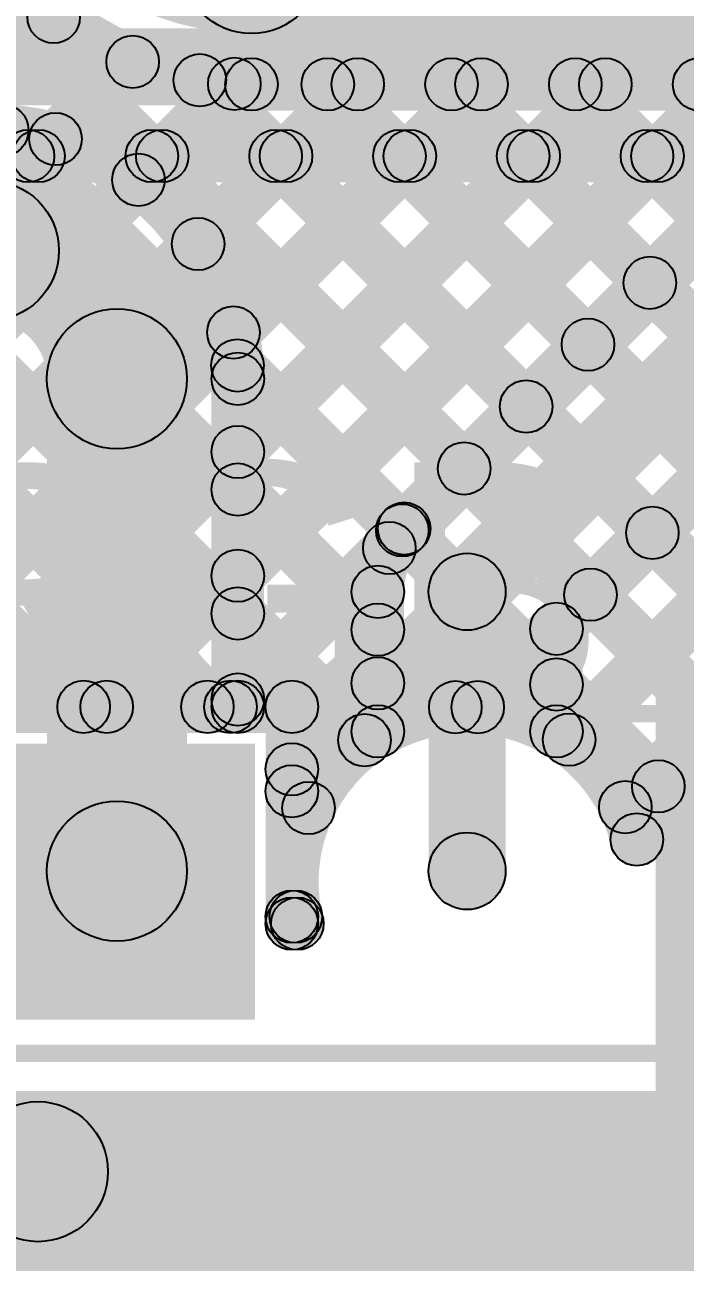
# Model space of a CAD drawing. Header units: millimetres. Extents: x 0 to 210, y 0 to 213.
# Drawn here: x 0.2253 to 0.4138, y -0.1094 to 0.2465 of the extents above; entities that cross this region are included whole.
import ezdxf

# ---------------------------------------------------------------- set-up
doc = ezdxf.new("R2010")
doc.units = ezdxf.units.MM
doc.header["$MEASUREMENT"] = 0
for name, color, linetype in [('BottomLayer', 5, 'Continuous'), ('BottomSolder', 6, 'Continuous'), ('PadHoleLayer', 156, 'Continuous'), ('TopLayer', 1, 'Continuous'), ('TopOverlay', 2, 'Continuous'), ('TopSolder', 216, 'Continuous')]:
    doc.layers.add(name, color=color, linetype=linetype)

# ---------------------------------------------------------------- blocks, each defined once
blk = doc.blocks.new('HDR_F_1X3_18')
at = {"layer": 'BottomLayer'}
blk.add_hatch(color=5, dxfattribs=at).paths.add_polyline_path([(-0.03543, 0.03543), (0.03543, 0.03543), (0.03543, -0.03543), (-0.03543, -0.03543)])
h = blk.add_hatch(color=5, dxfattribs=at)
edge = h.paths.add_edge_path()
edge.add_arc((0.1, 0), 0.03543, 0, 360)
h = blk.add_hatch(color=5, dxfattribs=at)
edge = h.paths.add_edge_path()
edge.add_arc((0.2, 0), 0.03543, 0, 360)
at = {"layer": 'BottomSolder'}
blk.add_hatch(color=6, dxfattribs=at).paths.add_polyline_path([(-0.03943, 0.03943), (0.03943, 0.03943), (0.03943, -0.03943), (-0.03943, -0.03943)])
h = blk.add_hatch(color=6, dxfattribs=at)
edge = h.paths.add_edge_path()
edge.add_arc((0.1, 0), 0.03943, 0, 360)
h = blk.add_hatch(color=6, dxfattribs=at)
edge = h.paths.add_edge_path()
edge.add_arc((0.2, 0), 0.03943, 0, 360)
at = {"layer": 'PadHoleLayer'}
h = blk.add_hatch(color=156, dxfattribs=at)
edge = h.paths.add_edge_path()
edge.add_arc((0, 0), 0.01772, 0, 360)
h = blk.add_hatch(color=156, dxfattribs=at)
edge = h.paths.add_edge_path()
edge.add_arc((0.1, 0), 0.01772, 0, 360)
h = blk.add_hatch(color=156, dxfattribs=at)
edge = h.paths.add_edge_path()
edge.add_arc((0.2, 0), 0.01772, 0, 360)
at = {"layer": 'TopLayer'}
blk.add_hatch(color=1, dxfattribs=at).paths.add_polyline_path([(-0.03543, 0.03543), (0.03543, 0.03543), (0.03543, -0.03543), (-0.03543, -0.03543)])
h = blk.add_hatch(color=1, dxfattribs=at)
edge = h.paths.add_edge_path()
edge.add_arc((0.1, 0), 0.03543, 0, 360)
h = blk.add_hatch(color=1, dxfattribs=at)
edge = h.paths.add_edge_path()
edge.add_arc((0.2, 0), 0.03543, 0, 360)
at = {"layer": 'TopOverlay'}
h = blk.add_hatch(color=2, dxfattribs=at)
edge = h.paths.add_edge_path()
edge.add_arc((-0.062, 0.048), 0.0025, 0, 360)
h = blk.add_hatch(color=2, dxfattribs=at)
edge = h.paths.add_edge_path()
edge.add_arc((-0.062, 0.048), 0.0025, 0, 360)
for points in [[(-0.062, 0.0455), (-0.062, 0.0505), (0.258, 0.0505), (0.258, 0.0455)], [(-0.0595, -0.049), (-0.0645, -0.049), (-0.0645, 0.048), (-0.0595, 0.048)], [(0.2605, -0.049), (0.2555, -0.049), (0.2555, 0.048), (0.2605, 0.048)], [(-0.062, -0.0515), (-0.062, -0.0465), (0.258, -0.0465), (0.258, -0.0515)]]:
    blk.add_hatch(color=2, dxfattribs=at).paths.add_polyline_path(points)
h = blk.add_hatch(color=2, dxfattribs=at)
edge = h.paths.add_edge_path()
edge.add_arc((0.258, 0.048), 0.0025, 0, 360)
h = blk.add_hatch(color=2, dxfattribs=at)
edge = h.paths.add_edge_path()
edge.add_arc((0.258, 0.048), 0.0025, 0, 360)
h = blk.add_hatch(color=2, dxfattribs=at)
edge = h.paths.add_edge_path()
edge.add_arc((-0.062, -0.049), 0.0025, 0, 360)
h = blk.add_hatch(color=2, dxfattribs=at)
edge = h.paths.add_edge_path()
edge.add_arc((-0.062, -0.049), 0.0025, 0, 360)
h = blk.add_hatch(color=2, dxfattribs=at)
edge = h.paths.add_edge_path()
edge.add_arc((0.258, -0.049), 0.0025, 0, 360)
h = blk.add_hatch(color=2, dxfattribs=at)
edge = h.paths.add_edge_path()
edge.add_arc((0.258, -0.049), 0.0025, 0, 360)
at = {"layer": 'TopSolder'}
blk.add_hatch(color=216, dxfattribs=at).paths.add_polyline_path([(-0.03943, 0.03943), (0.03943, 0.03943), (0.03943, -0.03943), (-0.03943, -0.03943)])
h = blk.add_hatch(color=216, dxfattribs=at)
edge = h.paths.add_edge_path()
edge.add_arc((0.1, 0), 0.03943, 0, 360)
h = blk.add_hatch(color=216, dxfattribs=at)
edge = h.paths.add_edge_path()
edge.add_arc((0.2, 0), 0.03943, 0, 360)
at = {"layer": 'TopOverlay'}
for centre in [(-0.062, 0.048), (-0.062, 0.048), (0.258, 0.048), (0.258, 0.048), (-0.062, -0.049), (-0.062, -0.049), (0.258, -0.049), (0.258, -0.049)]:
    blk.add_circle(centre, 0.0025, dxfattribs=at)

msp = doc.modelspace()

# ---------------------------------------------------------------- hatches: boundary and pattern name
at = {"layer": 'BottomLayer'}
for points in [[(0.38601, 0.03707), (0.3754, 0.04767), (0.82297, 0.49525), (0.83358, 0.48464)], [(0.40207, 0.01777), (0.39146, 0.02838), (0.82297, 0.45989), (0.83358, 0.44928)], [(0.007, 0.22353), (0.007, 0.24553), (0.439, 0.24553), (0.439, 0.22353)], [(0.35937, 0.07681), (0.34381, 0.09237), (0.49462, 0.24318), (0.51018, 0.22762)], [(0.3824, 0.06873), (0.37179, 0.07933), (0.5151, 0.22265), (0.52571, 0.21204)], [(0.05693, 0.20153), (0.05693, 0.21653), (0.439, 0.21653), (0.439, 0.20153)], [(0.07947, 0.20373), (0.09007, 0.21434), (0.24737, 0.05704), (0.23676, 0.04643)], [(0.09672, 0.06598), (0.08612, 0.07659), (0.22387, 0.21434), (0.23448, 0.20373)], [(0.09672, 0.06598), (0.08612, 0.07659), (0.22387, 0.21434), (0.23448, 0.20373)], [(0.11018, 0.04408), (0.09958, 0.05469), (0.25922, 0.21434), (0.26983, 0.20373)], [(0.11896, 0.01751), (0.10836, 0.02811), (0.29458, 0.21434), (0.30519, 0.20373)], [(0.12333, -0.01348), (0.11272, -0.00288), (0.32993, 0.21434), (0.34054, 0.20373)], [(0.11482, 0.20373), (0.12543, 0.21434), (0.28272, 0.05704), (0.27212, 0.04643)], [(0.15018, 0.20373), (0.16078, 0.21434), (0.32759, 0.04753), (0.31698, 0.03693)], [(0.18553, 0.20373), (0.19614, 0.21434), (0.3314, 0.07908), (0.32079, 0.06847)], [(0.2186, 0.04643), (0.20799, 0.05704), (0.36529, 0.21434), (0.3759, 0.20373)], [(0.22089, 0.20373), (0.23149, 0.21434), (0.33839, 0.10744), (0.32778, 0.09683)], [(0.25395, 0.04643), (0.24335, 0.05704), (0.40064, 0.21434), (0.41125, 0.20373)], [(0.25624, 0.20373), (0.26685, 0.21434), (0.35606, 0.12512), (0.34546, 0.11452)], [(0.2916, 0.20373), (0.3022, 0.21434), (0.37374, 0.1428), (0.36313, 0.1322)], [(0.32695, 0.20373), (0.33756, 0.21434), (0.39142, 0.16048), (0.38081, 0.14987)], [(0.33889, 0.09735), (0.32829, 0.10796), (0.43468, 0.21435), (0.44528, 0.20374)], [(0.36231, 0.20373), (0.37291, 0.21434), (0.4091, 0.17816), (0.39849, 0.16755)], [(0.39766, 0.20373), (0.40827, 0.21434), (0.42677, 0.19584), (0.41617, 0.18523)], [(0.3992, 0.09613), (0.4098, 0.10674), (0.4565, 0.06004), (0.4459, 0.04943)], [(0.28931, 0.04643), (0.2787, 0.05704), (0.32407, 0.10241), (0.33468, 0.0918)], [(0.38152, 0.07846), (0.39212, 0.08906), (0.42906, 0.05213), (0.41845, 0.04152)], [(0.33359, 0.04474), (0.31859, 0.04474), (0.31859, 0.08459), (0.33359, 0.08459)], [(0.36259, 0.00484), (0.34059, 0.00484), (0.34059, 0.08459), (0.36259, 0.08459)], [(0.38459, 0.04474), (0.36959, 0.04474), (0.36959, 0.07403), (0.38459, 0.07403)], [(0.30683, 0.0286), (0.29622, 0.0392), (0.32079, 0.06377), (0.3314, 0.05316)], [(0.37179, 0.05283), (0.3824, 0.06344), (0.4115, 0.03433), (0.40089, 0.02372)], [(0.20166, 0.04424), (0.20166, 0.05924), (0.30153, 0.05924), (0.30153, 0.04424)], [(0.40542, -0.08), (0.54821, -0.08), (0.54821, 0.0548), (0.40542, 0.0548)], [(0.30903, -0.00818), (0.29403, -0.00818), (0.29403, 0.05174), (0.30903, 0.05174)], [(0.29622, 0.02233), (0.30683, 0.03294), (0.31161, 0.02815), (0.30101, 0.01755)], [(-0.092, -0.10939), (0.601, -0.10939), (0.601, -0.058), (-0.092, -0.058)], [(0.12242, -0.101), (0.12242, -0.061), (0.229, -0.061), (0.229, -0.101)]]:
    msp.add_hatch(color=5, dxfattribs=at).paths.add_polyline_path(points)
h = msp.add_hatch(color=5, dxfattribs=at)
edge = h.paths.add_edge_path()
edge.add_arc((0.22619, 0.20903), 0.0075, 0, 360)
h = msp.add_hatch(color=5, dxfattribs=at)
edge = h.paths.add_edge_path()
edge.add_arc((0.22917, 0.20903), 0.0075, 0, 360)
h = msp.add_hatch(color=5, dxfattribs=at)
edge = h.paths.add_edge_path()
edge.add_arc((0.22917, 0.20903), 0.0075, 0, 360)
h = msp.add_hatch(color=5, dxfattribs=at)
edge = h.paths.add_edge_path()
edge.add_arc((0.26155, 0.20903), 0.0075, 0, 360)
h = msp.add_hatch(color=5, dxfattribs=at)
edge = h.paths.add_edge_path()
edge.add_arc((0.26453, 0.20903), 0.0075, 0, 360)
h = msp.add_hatch(color=5, dxfattribs=at)
edge = h.paths.add_edge_path()
edge.add_arc((0.2969, 0.20903), 0.0075, 0, 360)
h = msp.add_hatch(color=5, dxfattribs=at)
edge = h.paths.add_edge_path()
edge.add_arc((0.29988, 0.20903), 0.0075, 0, 360)
h = msp.add_hatch(color=5, dxfattribs=at)
edge = h.paths.add_edge_path()
edge.add_arc((0.33226, 0.20903), 0.0075, 0, 360)
h = msp.add_hatch(color=5, dxfattribs=at)
edge = h.paths.add_edge_path()
edge.add_arc((0.33524, 0.20903), 0.0075, 0, 360)
h = msp.add_hatch(color=5, dxfattribs=at)
edge = h.paths.add_edge_path()
edge.add_arc((0.36761, 0.20903), 0.0075, 0, 360)
h = msp.add_hatch(color=5, dxfattribs=at)
edge = h.paths.add_edge_path()
edge.add_arc((0.37059, 0.20903), 0.0075, 0, 360)
h = msp.add_hatch(color=5, dxfattribs=at)
edge = h.paths.add_edge_path()
edge.add_arc((0.40297, 0.20903), 0.0075, 0, 360)
h = msp.add_hatch(color=5, dxfattribs=at)
edge = h.paths.add_edge_path()
edge.add_arc((0.40595, 0.20903), 0.0075, 0, 360)
h = msp.add_hatch(color=5, dxfattribs=at)
edge = h.paths.add_edge_path()
edge.add_arc((0.40379, 0.17285), 0.0075, 0, 360)
h = msp.add_hatch(color=5, dxfattribs=at)
edge = h.paths.add_edge_path()
edge.add_arc((0.38611, 0.15518), 0.0075, 0, 360)
h = msp.add_hatch(color=5, dxfattribs=at)
edge = h.paths.add_edge_path()
edge.add_arc((0.36844, 0.1375), 0.0075, 0, 360)
h = msp.add_hatch(color=5, dxfattribs=at)
edge = h.paths.add_edge_path()
edge.add_arc((0.35076, 0.11982), 0.0075, 0, 360)
h = msp.add_hatch(color=5, dxfattribs=at)
edge = h.paths.add_edge_path()
edge.add_arc((0.33309, 0.10214), 0.0075, 0, 360)
h = msp.add_hatch(color=5, dxfattribs=at)
edge = h.paths.add_edge_path()
edge.add_arc((0.33356, 0.10262), 0.0075, 0, 360)
h = msp.add_hatch(color=5, dxfattribs=at)
edge = h.paths.add_edge_path()
edge.add_arc((0.33359, 0.10265), 0.0075, 0, 360)
h = msp.add_hatch(color=5, dxfattribs=at)
edge = h.paths.add_edge_path()
edge.add_arc((0.33359, 0.10265), 0.0075, 0, 360)
h = msp.add_hatch(color=5, dxfattribs=at)
edge = h.paths.add_edge_path()
edge.add_arc((0.4045, 0.10144), 0.0075, 0, 360)
h = msp.add_hatch(color=5, dxfattribs=at)
edge = h.paths.add_edge_path()
edge.add_arc((0.32937, 0.0971), 0.0075, 0, 360)
h = msp.add_hatch(color=5, dxfattribs=at)
edge = h.paths.add_edge_path()
edge.add_arc((0.35159, 0.08459), 0.011, 0, 360)
h = msp.add_hatch(color=5, dxfattribs=at)
edge = h.paths.add_edge_path()
edge.add_arc((0.35159, 0.08459), 0.011, 0, 360)
h = msp.add_hatch(color=5, dxfattribs=at)
edge = h.paths.add_edge_path()
edge.add_arc((0.32609, 0.08459), 0.0075, 0, 360)
h = msp.add_hatch(color=5, dxfattribs=at)
edge = h.paths.add_edge_path()
edge.add_arc((0.32609, 0.08459), 0.0075, 0, 360)
h = msp.add_hatch(color=5, dxfattribs=at)
edge = h.paths.add_edge_path()
edge.add_arc((0.32609, 0.08459), 0.0075, 0, 360)
h = msp.add_hatch(color=5, dxfattribs=at)
edge = h.paths.add_edge_path()
edge.add_arc((0.38682, 0.08376), 0.0075, 0, 360)
h = msp.add_hatch(color=5, dxfattribs=at)
edge = h.paths.add_edge_path()
edge.add_arc((0.32609, 0.07378), 0.0075, 0, 360)
h = msp.add_hatch(color=5, dxfattribs=at)
edge = h.paths.add_edge_path()
edge.add_arc((0.37709, 0.07403), 0.0075, 0, 360)
h = msp.add_hatch(color=5, dxfattribs=at)
edge = h.paths.add_edge_path()
edge.add_arc((0.37709, 0.07403), 0.0075, 0, 360)
h = msp.add_hatch(color=5, dxfattribs=at)
edge = h.paths.add_edge_path()
edge.add_arc((0.32609, 0.05847), 0.0075, 0, 360)
h = msp.add_hatch(color=5, dxfattribs=at)
edge = h.paths.add_edge_path()
edge.add_arc((0.37709, 0.05813), 0.0075, 0, 360)
h = msp.add_hatch(color=5, dxfattribs=at)
edge = h.paths.add_edge_path()
edge.add_arc((0.24207, 0.05174), 0.0075, 0, 360)
h = msp.add_hatch(color=5, dxfattribs=at)
edge = h.paths.add_edge_path()
edge.add_arc((0.24865, 0.05174), 0.0075, 0, 360)
h = msp.add_hatch(color=5, dxfattribs=at)
edge = h.paths.add_edge_path()
edge.add_arc((0.27742, 0.05174), 0.0075, 0, 360)
h = msp.add_hatch(color=5, dxfattribs=at)
edge = h.paths.add_edge_path()
edge.add_arc((0.28401, 0.05174), 0.0075, 0, 360)
h = msp.add_hatch(color=5, dxfattribs=at)
edge = h.paths.add_edge_path()
edge.add_arc((0.30153, 0.05174), 0.0075, 0, 360)
h = msp.add_hatch(color=5, dxfattribs=at)
edge = h.paths.add_edge_path()
edge.add_arc((0.30153, 0.05174), 0.0075, 0, 360)
h = msp.add_hatch(color=5, dxfattribs=at)
edge = h.paths.add_edge_path()
edge.add_arc((0.32609, 0.04474), 0.0075, 0, 360)
h = msp.add_hatch(color=5, dxfattribs=at)
edge = h.paths.add_edge_path()
edge.add_arc((0.32609, 0.04474), 0.0075, 0, 360)
h = msp.add_hatch(color=5, dxfattribs=at)
edge = h.paths.add_edge_path()
edge.add_arc((0.37709, 0.04474), 0.0075, 0, 360)
h = msp.add_hatch(color=5, dxfattribs=at)
edge = h.paths.add_edge_path()
edge.add_arc((0.37709, 0.04474), 0.0075, 0, 360)
h = msp.add_hatch(color=5, dxfattribs=at)
edge = h.paths.add_edge_path()
edge.add_arc((0.38071, 0.04237), 0.0075, 0, 360)
h = msp.add_hatch(color=5, dxfattribs=at)
edge = h.paths.add_edge_path()
edge.add_arc((0.32228, 0.04223), 0.0075, 0, 360)
h = msp.add_hatch(color=5, dxfattribs=at)
edge = h.paths.add_edge_path()
edge.add_arc((0.30153, 0.0339), 0.0075, 0, 360)
h = msp.add_hatch(color=5, dxfattribs=at)
edge = h.paths.add_edge_path()
edge.add_arc((0.4062, 0.02903), 0.0075, 0, 360)
h = msp.add_hatch(color=5, dxfattribs=at)
edge = h.paths.add_edge_path()
edge.add_arc((0.30153, 0.02763), 0.0075, 0, 360)
h = msp.add_hatch(color=5, dxfattribs=at)
edge = h.paths.add_edge_path()
edge.add_arc((0.30631, 0.02285), 0.0075, 0, 360)
h = msp.add_hatch(color=5, dxfattribs=at)
edge = h.paths.add_edge_path()
edge.add_arc((0.39677, 0.02308), 0.0075, 0, 360)
h = msp.add_hatch(color=5, dxfattribs=at)
edge = h.paths.add_edge_path()
edge.add_arc((0.40005, 0.01386), 0.0075, 0, 360)
h = msp.add_hatch(color=5, dxfattribs=at)
edge = h.paths.add_edge_path()
edge.add_arc((0.40005, 0.01386), 0.0075, 0, 360)
h = msp.add_hatch(color=5, dxfattribs=at)
edge = h.paths.add_edge_path()
edge.add_arc((0.35159, 0.00484), 0.011, 0, 360)
h = msp.add_hatch(color=5, dxfattribs=at)
edge = h.paths.add_edge_path()
edge.add_arc((0.30153, -0.00818), 0.0075, 0, 360)
h = msp.add_hatch(color=5, dxfattribs=at)
edge = h.paths.add_edge_path()
edge.add_arc((0.30267, -0.00818), 0.0075, 0, 360)
h = msp.add_hatch(color=5, dxfattribs=at)
edge = h.paths.add_edge_path()
edge.add_arc((0.229, -0.081), 0.02, 0, 360)
at = {"layer": 'TopLayer'}
for points in [[(0.1742, 0.28578), (0.1848, 0.29638), (0.42906, 0.05213), (0.41845, 0.04152)], [(0.29, 0.244), (0.29, 0.284), (0.60768, 0.284), (0.60768, 0.244)], [(0.20659, 0.2112), (0.19598, 0.2218), (0.22822, 0.25405), (0.23883, 0.24344)], [(0.23934, 0.2086), (0.22874, 0.21921), (0.25078, 0.24125), (0.26138, 0.23064)], [(0.23934, 0.2086), (0.22874, 0.21921), (0.25078, 0.24125), (0.26138, 0.23064)], [(0.26303, 0.19693), (0.25242, 0.20753), (0.27982, 0.23493), (0.29042, 0.22433)], [(0.26995, 0.22538), (0.28056, 0.23599), (0.4565, 0.06004), (0.4459, 0.04943)], [(0.29, 0.222), (0.29, 0.237), (0.60768, 0.237), (0.60768, 0.222)], [(0.28006, 0.17861), (0.26946, 0.18922), (0.31504, 0.2348), (0.32565, 0.2242)], [(0.29015, 0.15334), (0.27955, 0.16395), (0.3504, 0.2348), (0.36101, 0.2242)], [(0.2914, 0.04852), (0.28079, 0.05913), (0.45647, 0.2348), (0.46707, 0.2242)], [(0.2914, 0.11923), (0.28079, 0.12984), (0.38576, 0.2348), (0.39636, 0.2242)], [(0.2914, 0.08388), (0.28079, 0.09448), (0.42111, 0.2348), (0.43172, 0.2242)], [(0.30683, 0.0286), (0.29622, 0.0392), (0.49182, 0.2348), (0.50243, 0.2242)], [(0.30649, 0.2242), (0.31709, 0.2348), (0.55677, -0.00488), (0.54617, -0.01548)], [(0.34184, 0.2242), (0.35245, 0.2348), (0.56221, 0.02505), (0.5516, 0.01444)], [(0.35993, 0.04634), (0.34932, 0.05695), (0.52718, 0.2348), (0.53778, 0.2242)], [(0.38601, 0.03707), (0.3754, 0.04767), (0.56253, 0.2348), (0.57314, 0.2242)], [(0.3772, 0.2242), (0.3878, 0.2348), (0.57532, 0.04729), (0.56471, 0.03669)], [(0.40207, 0.01777), (0.39146, 0.02838), (0.59789, 0.2348), (0.60849, 0.2242)], [(0.41255, 0.2242), (0.42316, 0.2348), (0.5973, 0.06066), (0.58669, 0.05006)], [(0.28069, 0.14393), (0.29129, 0.15454), (0.4115, 0.03433), (0.40089, 0.02372)], [(0.27159, 0.00484), (0.23159, 0.00484), (0.23159, 0.14541), (0.27159, 0.14541)], [(0.29359, 0.05174), (0.27859, 0.05174), (0.27859, 0.14541), (0.29359, 0.14541)], [(0.28079, 0.10847), (0.2914, 0.11908), (0.35355, 0.05693), (0.34294, 0.04632)], [(0.28079, 0.07312), (0.2914, 0.08373), (0.32759, 0.04753), (0.31698, 0.03693)], [(0.28609, 0.04424), (0.28609, 0.05924), (0.30153, 0.05924), (0.30153, 0.04424)], [(0.30903, -0.01018), (0.29403, -0.01018), (0.29403, 0.05174), (0.30903, 0.05174)], [(0.29622, 0.02233), (0.30683, 0.03294), (0.31161, 0.02815), (0.30101, 0.01755)]]:
    msp.add_hatch(color=1, dxfattribs=at).paths.add_polyline_path(points)
h = msp.add_hatch(color=1, dxfattribs=at)
edge = h.paths.add_edge_path()
edge.add_arc((0.29, 0.264), 0.02, 0, 360)
h = msp.add_hatch(color=1, dxfattribs=at)
edge = h.paths.add_edge_path()
edge.add_arc((0.29, 0.264), 0.02, 0, 360)
h = msp.add_hatch(color=1, dxfattribs=at)
edge = h.paths.add_edge_path()
edge.add_arc((0.23352, 0.24874), 0.0075, 0, 360)
h = msp.add_hatch(color=1, dxfattribs=at)
edge = h.paths.add_edge_path()
edge.add_arc((0.25608, 0.23594), 0.0075, 0, 360)
h = msp.add_hatch(color=1, dxfattribs=at)
edge = h.paths.add_edge_path()
edge.add_arc((0.25608, 0.23594), 0.0075, 0, 360)
h = msp.add_hatch(color=1, dxfattribs=at)
edge = h.paths.add_edge_path()
edge.add_arc((0.27525, 0.23068), 0.0075, 0, 360)
h = msp.add_hatch(color=1, dxfattribs=at)
edge = h.paths.add_edge_path()
edge.add_arc((0.28512, 0.22963), 0.0075, 0, 360)
h = msp.add_hatch(color=1, dxfattribs=at)
edge = h.paths.add_edge_path()
edge.add_arc((0.29, 0.2295), 0.0075, 0, 360)
h = msp.add_hatch(color=1, dxfattribs=at)
edge = h.paths.add_edge_path()
edge.add_arc((0.29, 0.2295), 0.0075, 0, 360)
h = msp.add_hatch(color=1, dxfattribs=at)
edge = h.paths.add_edge_path()
edge.add_arc((0.31179, 0.2295), 0.0075, 0, 360)
h = msp.add_hatch(color=1, dxfattribs=at)
edge = h.paths.add_edge_path()
edge.add_arc((0.32035, 0.2295), 0.0075, 0, 360)
h = msp.add_hatch(color=1, dxfattribs=at)
edge = h.paths.add_edge_path()
edge.add_arc((0.34715, 0.2295), 0.0075, 0, 360)
h = msp.add_hatch(color=1, dxfattribs=at)
edge = h.paths.add_edge_path()
edge.add_arc((0.3557, 0.2295), 0.0075, 0, 360)
h = msp.add_hatch(color=1, dxfattribs=at)
edge = h.paths.add_edge_path()
edge.add_arc((0.3825, 0.2295), 0.0075, 0, 360)
h = msp.add_hatch(color=1, dxfattribs=at)
edge = h.paths.add_edge_path()
edge.add_arc((0.39106, 0.2295), 0.0075, 0, 360)
h = msp.add_hatch(color=1, dxfattribs=at)
edge = h.paths.add_edge_path()
edge.add_arc((0.41786, 0.2295), 0.0075, 0, 360)
h = msp.add_hatch(color=1, dxfattribs=at)
edge = h.paths.add_edge_path()
edge.add_arc((0.21883, 0.2164), 0.0075, 0, 360)
h = msp.add_hatch(color=1, dxfattribs=at)
edge = h.paths.add_edge_path()
edge.add_arc((0.23404, 0.2139), 0.0075, 0, 360)
h = msp.add_hatch(color=1, dxfattribs=at)
edge = h.paths.add_edge_path()
edge.add_arc((0.23404, 0.2139), 0.0075, 0, 360)
h = msp.add_hatch(color=1, dxfattribs=at)
edge = h.paths.add_edge_path()
edge.add_arc((0.25772, 0.20223), 0.0075, 0, 360)
h = msp.add_hatch(color=1, dxfattribs=at)
edge = h.paths.add_edge_path()
edge.add_arc((0.215, 0.182), 0.02, 0, 360)
h = msp.add_hatch(color=1, dxfattribs=at)
edge = h.paths.add_edge_path()
edge.add_arc((0.215, 0.182), 0.02, 0, 360)
h = msp.add_hatch(color=1, dxfattribs=at)
edge = h.paths.add_edge_path()
edge.add_arc((0.27476, 0.18391), 0.0075, 0, 360)
h = msp.add_hatch(color=1, dxfattribs=at)
edge = h.paths.add_edge_path()
edge.add_arc((0.25159, 0.14541), 0.02, 0, 360)
h = msp.add_hatch(color=1, dxfattribs=at)
edge = h.paths.add_edge_path()
edge.add_arc((0.25159, 0.14541), 0.02, 0, 360)
h = msp.add_hatch(color=1, dxfattribs=at)
edge = h.paths.add_edge_path()
edge.add_arc((0.28485, 0.15865), 0.0075, 0, 360)
h = msp.add_hatch(color=1, dxfattribs=at)
edge = h.paths.add_edge_path()
edge.add_arc((0.28599, 0.14924), 0.0075, 0, 360)
h = msp.add_hatch(color=1, dxfattribs=at)
edge = h.paths.add_edge_path()
edge.add_arc((0.28609, 0.14541), 0.0075, 0, 360)
h = msp.add_hatch(color=1, dxfattribs=at)
edge = h.paths.add_edge_path()
edge.add_arc((0.28609, 0.14541), 0.0075, 0, 360)
h = msp.add_hatch(color=1, dxfattribs=at)
edge = h.paths.add_edge_path()
edge.add_arc((0.28609, 0.12453), 0.0075, 0, 360)
h = msp.add_hatch(color=1, dxfattribs=at)
edge = h.paths.add_edge_path()
edge.add_arc((0.28609, 0.11378), 0.0075, 0, 360)
h = msp.add_hatch(color=1, dxfattribs=at)
edge = h.paths.add_edge_path()
edge.add_arc((0.28609, 0.08918), 0.0075, 0, 360)
h = msp.add_hatch(color=1, dxfattribs=at)
edge = h.paths.add_edge_path()
edge.add_arc((0.28609, 0.07842), 0.0075, 0, 360)
h = msp.add_hatch(color=1, dxfattribs=at)
edge = h.paths.add_edge_path()
edge.add_arc((0.28609, 0.05382), 0.0075, 0, 360)
h = msp.add_hatch(color=1, dxfattribs=at)
edge = h.paths.add_edge_path()
edge.add_arc((0.28609, 0.05174), 0.0075, 0, 360)
h = msp.add_hatch(color=1, dxfattribs=at)
edge = h.paths.add_edge_path()
edge.add_arc((0.28609, 0.05174), 0.0075, 0, 360)
h = msp.add_hatch(color=1, dxfattribs=at)
edge = h.paths.add_edge_path()
edge.add_arc((0.30153, 0.05174), 0.0075, 0, 360)
h = msp.add_hatch(color=1, dxfattribs=at)
edge = h.paths.add_edge_path()
edge.add_arc((0.30153, 0.05174), 0.0075, 0, 360)
h = msp.add_hatch(color=1, dxfattribs=at)
edge = h.paths.add_edge_path()
edge.add_arc((0.34824, 0.05162), 0.0075, 0, 360)
h = msp.add_hatch(color=1, dxfattribs=at)
edge = h.paths.add_edge_path()
edge.add_arc((0.35462, 0.05165), 0.0075, 0, 360)
h = msp.add_hatch(color=1, dxfattribs=at)
edge = h.paths.add_edge_path()
edge.add_arc((0.38071, 0.04237), 0.0075, 0, 360)
h = msp.add_hatch(color=1, dxfattribs=at)
edge = h.paths.add_edge_path()
edge.add_arc((0.32228, 0.04223), 0.0075, 0, 360)
h = msp.add_hatch(color=1, dxfattribs=at)
edge = h.paths.add_edge_path()
edge.add_arc((0.30153, 0.0339), 0.0075, 0, 360)
h = msp.add_hatch(color=1, dxfattribs=at)
edge = h.paths.add_edge_path()
edge.add_arc((0.4062, 0.02903), 0.0075, 0, 360)
h = msp.add_hatch(color=1, dxfattribs=at)
edge = h.paths.add_edge_path()
edge.add_arc((0.30153, 0.02763), 0.0075, 0, 360)
h = msp.add_hatch(color=1, dxfattribs=at)
edge = h.paths.add_edge_path()
edge.add_arc((0.30631, 0.02285), 0.0075, 0, 360)
h = msp.add_hatch(color=1, dxfattribs=at)
edge = h.paths.add_edge_path()
edge.add_arc((0.39677, 0.02308), 0.0075, 0, 360)
h = msp.add_hatch(color=1, dxfattribs=at)
edge = h.paths.add_edge_path()
edge.add_arc((0.25159, 0.00484), 0.02, 0, 360)
h = msp.add_hatch(color=1, dxfattribs=at)
edge = h.paths.add_edge_path()
edge.add_arc((0.40005, 0.01386), 0.0075, 0, 360)
h = msp.add_hatch(color=1, dxfattribs=at)
edge = h.paths.add_edge_path()
edge.add_arc((0.40005, 0.01386), 0.0075, 0, 360)
h = msp.add_hatch(color=1, dxfattribs=at)
edge = h.paths.add_edge_path()
edge.add_arc((0.30153, -0.01018), 0.0075, 0, 360)
h = msp.add_hatch(color=1, dxfattribs=at)
edge = h.paths.add_edge_path()
edge.add_arc((0.30312, -0.01018), 0.0075, 0, 360)

# ---------------------------------------------------------------- linework, layer by layer
at = {"layer": 'BottomLayer', "const_width": 0.015}
for points in [[(0.32609, 0.08459, -0.199327), (0.33359, 0.10265)], [(0.32609, 0.08459, -0.198912), (0.33356, 0.10262)], [(0.40005, 0.01386, -0.891281), (0.50453, 0.0018)], [(0.30267, -0.00818, -0.319262), (0.32609, 0.04474)], [(0.37709, 0.04474, -0.200385), (0.40005, 0.01386)]]:
    msp.add_lwpolyline(points, format="xyb", dxfattribs=at)
at = {"layer": 'BottomLayer'}
for centre, radius in [((0.22619, 0.20903), 0.0075), ((0.22917, 0.20903), 0.0075), ((0.22917, 0.20903), 0.0075), ((0.26155, 0.20903), 0.0075), ((0.26453, 0.20903), 0.0075), ((0.2969, 0.20903), 0.0075), ((0.29988, 0.20903), 0.0075), ((0.33226, 0.20903), 0.0075), ((0.33524, 0.20903), 0.0075), ((0.36761, 0.20903), 0.0075), ((0.37059, 0.20903), 0.0075), ((0.40297, 0.20903), 0.0075), ((0.40595, 0.20903), 0.0075), ((0.40379, 0.17285), 0.0075), ((0.38611, 0.15518), 0.0075), ((0.36844, 0.1375), 0.0075), ((0.35076, 0.11982), 0.0075), ((0.33309, 0.10214), 0.0075), ((0.33356, 0.10262), 0.0075), ((0.33359, 0.10265), 0.0075), ((0.33359, 0.10265), 0.0075), ((0.4045, 0.10144), 0.0075), ((0.32937, 0.0971), 0.0075), ((0.35159, 0.08459), 0.011), ((0.35159, 0.08459), 0.011), ((0.32609, 0.08459), 0.0075), ((0.32609, 0.08459), 0.0075), ((0.32609, 0.08459), 0.0075), ((0.38682, 0.08376), 0.0075), ((0.32609, 0.07378), 0.0075), ((0.37709, 0.07403), 0.0075), ((0.37709, 0.07403), 0.0075), ((0.32609, 0.05847), 0.0075), ((0.37709, 0.05813), 0.0075), ((0.24207, 0.05174), 0.0075), ((0.24865, 0.05174), 0.0075), ((0.27742, 0.05174), 0.0075), ((0.28401, 0.05174), 0.0075), ((0.30153, 0.05174), 0.0075), ((0.30153, 0.05174), 0.0075), ((0.32609, 0.04474), 0.0075), ((0.32609, 0.04474), 0.0075), ((0.37709, 0.04474), 0.0075), ((0.37709, 0.04474), 0.0075), ((0.38071, 0.04237), 0.0075), ((0.32228, 0.04223), 0.0075), ((0.30153, 0.0339), 0.0075), ((0.4062, 0.02903), 0.0075), ((0.30153, 0.02763), 0.0075), ((0.30631, 0.02285), 0.0075), ((0.39677, 0.02308), 0.0075), ((0.40005, 0.01386), 0.0075), ((0.40005, 0.01386), 0.0075), ((0.35159, 0.00484), 0.011), ((0.30153, -0.00818), 0.0075), ((0.30267, -0.00818), 0.0075), ((0.229, -0.081), 0.02)]:
    msp.add_circle(centre, radius, dxfattribs=at)
at = {"layer": 'TopLayer'}
for points, const_width in [([(0.29, 0.264, -0.414214), (0.232, 0.322)], 0.04), ([(0.29, 0.2295, -0.414214), (0.1975, 0.322)], 0.015), ([(0.215, 0.2165, -0.414214), (0.28609, 0.14541)], 0.015), ([(0.215, 0.182, -0.414214), (0.25159, 0.14541)], 0.04), ([(0.40005, 0.01386, -0.891281), (0.50453, 0.0018)], 0.015), ([(0.30312, -0.01018, -0.999312), (0.40005, 0.01386)], 0.015)]:
    msp.add_lwpolyline(points, format="xyb", dxfattribs=dict(at, const_width=const_width))
for centre, radius in [((0.29, 0.264), 0.02), ((0.29, 0.264), 0.02), ((0.23352, 0.24874), 0.0075), ((0.25608, 0.23594), 0.0075), ((0.25608, 0.23594), 0.0075), ((0.27525, 0.23068), 0.0075), ((0.28512, 0.22963), 0.0075), ((0.29, 0.2295), 0.0075), ((0.29, 0.2295), 0.0075), ((0.31179, 0.2295), 0.0075), ((0.32035, 0.2295), 0.0075), ((0.34715, 0.2295), 0.0075), ((0.3557, 0.2295), 0.0075), ((0.3825, 0.2295), 0.0075), ((0.39106, 0.2295), 0.0075), ((0.41786, 0.2295), 0.0075), ((0.21883, 0.2164), 0.0075), ((0.23404, 0.2139), 0.0075), ((0.23404, 0.2139), 0.0075), ((0.25772, 0.20223), 0.0075), ((0.215, 0.182), 0.02), ((0.215, 0.182), 0.02), ((0.27476, 0.18391), 0.0075), ((0.25159, 0.14541), 0.02), ((0.25159, 0.14541), 0.02), ((0.28485, 0.15865), 0.0075), ((0.28599, 0.14924), 0.0075), ((0.28609, 0.14541), 0.0075), ((0.28609, 0.14541), 0.0075), ((0.28609, 0.12453), 0.0075), ((0.28609, 0.11378), 0.0075), ((0.28609, 0.08918), 0.0075), ((0.28609, 0.07842), 0.0075), ((0.28609, 0.05382), 0.0075), ((0.28609, 0.05174), 0.0075), ((0.28609, 0.05174), 0.0075), ((0.30153, 0.05174), 0.0075), ((0.30153, 0.05174), 0.0075), ((0.34824, 0.05162), 0.0075), ((0.35462, 0.05165), 0.0075), ((0.38071, 0.04237), 0.0075), ((0.32228, 0.04223), 0.0075), ((0.30153, 0.0339), 0.0075), ((0.4062, 0.02903), 0.0075), ((0.30153, 0.02763), 0.0075), ((0.30631, 0.02285), 0.0075), ((0.39677, 0.02308), 0.0075), ((0.25159, 0.00484), 0.02), ((0.40005, 0.01386), 0.0075), ((0.40005, 0.01386), 0.0075), ((0.30153, -0.01018), 0.0075), ((0.30312, -0.01018), 0.0075)]:
    msp.add_circle(centre, radius, dxfattribs=at)

# ---------------------------------------------------------------- block references
at = {"rotation": 360}
msp.add_blockref('HDR_F_1X3_18', (0.25159, 0.0018), dxfattribs=at)

# ---------------------------------------------------------------- texts
at = {"layer": 'TopOverlay'}
msp.add_text('RGB', height=0.07, rotation=360, dxfattribs=at).set_placement((0.18841, 0.05159))

doc.saveas('drawing.dxf')
